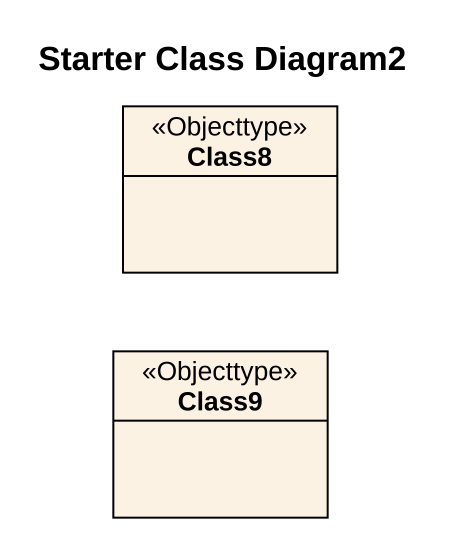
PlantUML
@startuml
title Starter Class Diagram2
hide circle
hide empty members
class Class8 <<Objecttype>>
class Class9 <<Objecttype>>
@enduml
